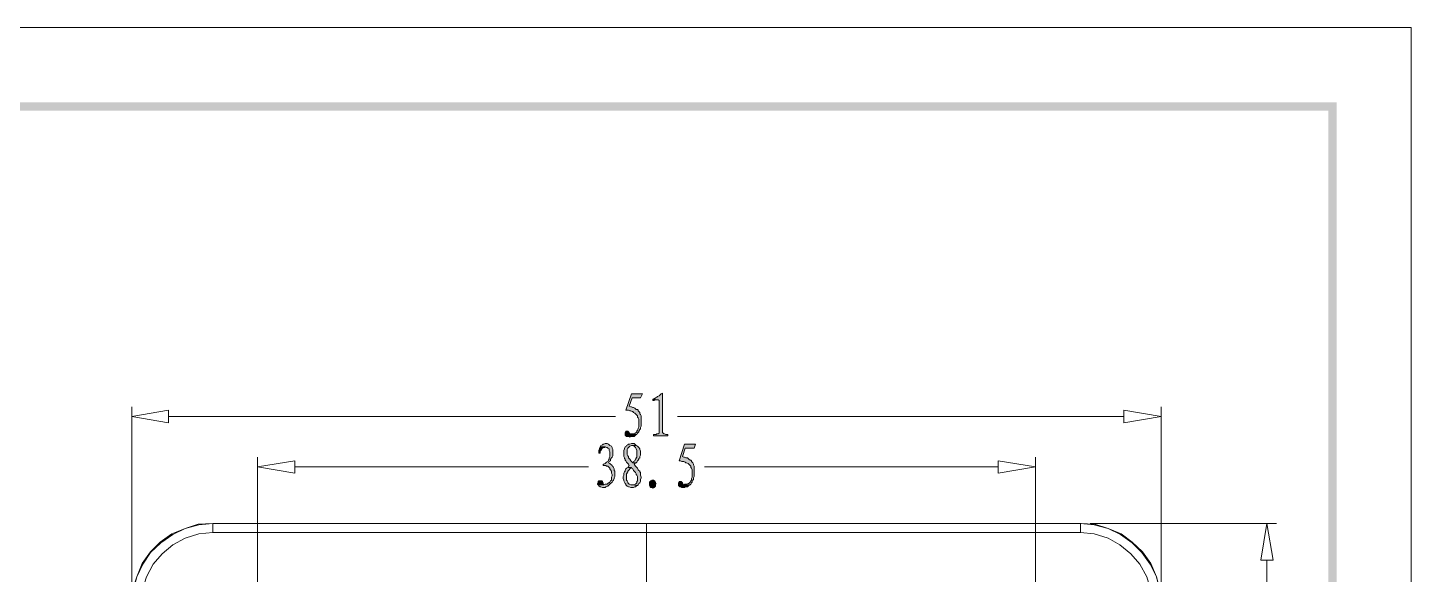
# Model space of a CAD drawing. Header units: millimetres. Extents: x 7 to 289, y 10 to 206.
# Drawn here: x 203.9 to 288.7, y 172.6 to 206.1 of the extents above; entities that cross this region are included whole.
import ezdxf

# ---------------------------------------------------------------- set-up
doc = ezdxf.new("R2010")
doc.units = ezdxf.units.MM

msp = doc.modelspace()

# ---------------------------------------------------------------- hatches: boundary and pattern name
h = msp.add_hatch(color=7)
h.dxf.hatch_style = 2
h.paths.add_polyline_path([(11.634011, 201.540886), (12.142011, 201.032886), (284.133572, 201.540886)])
h = msp.add_hatch(color=7)
h.dxf.hatch_style = 2
h.paths.add_polyline_path([(12.142011, 201.032886), (284.133572, 201.540886), (283.625572, 201.032886)])
h = msp.add_hatch(color=7)
h.dxf.hatch_style = 2
h.paths.add_polyline_path([(284.133572, 201.540886), (283.625572, 201.032886), (284.133572, 14.977992)])
h = msp.add_hatch(color=7)
h.dxf.hatch_style = 2
h.paths.add_polyline_path([(283.625572, 201.032886), (284.133572, 14.977992), (283.625572, 15.485992)])
at = {"true_color": 0xdda500}
h = msp.add_hatch(color=42, dxfattribs=at)
h.dxf.hatch_style = 2
h.paths.add_polyline_path([(241.588572, 183.676219), (240.911239, 183.676219), (240.572572, 182.660219), (240.657239, 182.660219), (240.741906, 182.660219), (240.826572, 182.617886), (240.868906, 182.617886), (240.953572, 182.575553), (240.995906, 182.575553), (241.038239, 182.533219), (241.122906, 182.490886), (241.165239, 182.448553), (241.207572, 182.406219), (241.249906, 182.363886), (241.292239, 182.321553), (241.292239, 182.236886), (241.334572, 182.194553), (241.376906, 182.109886), (241.376906, 182.025219), (241.376906, 181.940553), (241.376906, 181.855886), (241.376906, 181.813553), (241.376906, 181.728886), (241.376906, 181.644219), (241.334572, 181.559553), (241.334572, 181.517219), (241.292239, 181.432553), (241.249906, 181.390219), (241.249906, 181.347886), (241.207572, 181.305553), (241.165239, 181.263219), (241.122906, 181.263219), (241.038239, 181.220886), (240.953572, 181.220886), (240.911239, 181.220886), (240.826572, 181.220886), (241.249906, 181.178553), (241.292239, 181.263219), (241.334572, 181.305553), (241.376906, 181.347886), (241.376906, 181.390219), (241.419239, 181.474886), (241.461572, 181.517219), (241.461572, 181.601886), (241.503906, 181.686553), (241.503906, 181.728886), (241.503906, 181.813553), (241.503906, 181.898219), (241.503906, 181.982886), (241.503906, 182.067553), (241.503906, 182.152219), (241.503906, 182.236886), (241.503906, 182.321553), (241.461572, 182.406219), (241.419239, 182.448553), (241.419239, 182.533219), (241.376906, 182.575553), (241.334572, 182.617886), (241.334572, 182.660219), (241.292239, 182.702553), (241.207572, 182.702553), (241.165239, 182.744886), (241.122906, 182.787219), (241.038239, 182.829553), (240.995906, 182.829553), (240.911239, 182.871886), (240.868906, 182.871886), (240.784239, 182.914219), (240.953572, 183.422219), (241.461572, 183.422219)])
h = msp.add_hatch(color=42, dxfattribs=at)
h.dxf.hatch_style = 2
h.paths.add_polyline_path([(242.816239, 183.718553), (242.731572, 183.676219), (242.689239, 183.633886), (242.646906, 183.591553), (242.604572, 183.549219), (242.519906, 183.506886), (242.477572, 183.464553), (242.392906, 183.422219), (242.350572, 183.379886), (242.308239, 183.379886), (242.223572, 183.337553), (242.519906, 183.295219), (242.562239, 183.295219), (242.604572, 183.252886), (242.604572, 183.168219), (242.604572, 183.083553), (242.604572, 181.305553), (242.604572, 181.263219), (242.562239, 181.220886), (242.477572, 181.220886), (242.435239, 181.178553), (242.350572, 181.178553), (242.265906, 181.178553), (242.265906, 181.093886), (243.154906, 181.093886), (243.154906, 181.178553), (243.112572, 181.178553), (243.027906, 181.178553), (242.943239, 181.220886), (242.900906, 181.220886), (242.858572, 181.263219), (242.816239, 181.305553), (242.816239, 181.347886)])
h = msp.add_hatch(color=42, dxfattribs=at)
h.dxf.hatch_style = 2
h.paths.add_polyline_path([(242.223572, 183.337553), (242.223572, 183.252886), (242.308239, 183.252886), (242.392906, 183.295219), (242.435239, 183.295219), (242.519906, 183.295219)])
h = msp.add_hatch(color=42, dxfattribs=at)
h.dxf.hatch_style = 2
h.paths.add_polyline_path([(239.344906, 180.628219), (239.302572, 180.628219), (239.217906, 180.585886), (239.175572, 180.585886), (239.133239, 180.543553), (239.048572, 180.501219), (239.006239, 180.416553), (239.302572, 180.416553), (239.387239, 180.374219), (239.429572, 180.374219), (239.471906, 180.331886), (239.556572, 180.289553), (239.556572, 180.247219), (239.556572, 180.204886), (239.598906, 180.120219), (239.598906, 180.035553), (239.598906, 179.950886), (239.598906, 179.866219), (239.598906, 179.823886), (239.556572, 179.739219), (239.556572, 179.654553), (239.514239, 179.612219), (239.471906, 179.527553), (239.387239, 179.485219), (239.344906, 179.442886), (239.302572, 179.400553), (239.217906, 179.358219), (239.175572, 179.358219), (239.175572, 179.273553), (239.260239, 179.273553), (239.344906, 179.273553), (239.387239, 179.231219), (239.471906, 179.231219), (239.514239, 179.188886), (239.556572, 179.146553), (239.598906, 179.104219), (239.598906, 179.061886), (239.641239, 179.019553), (239.683572, 178.934886), (239.683572, 178.850219), (239.683572, 178.807886), (239.725906, 178.723219), (239.725906, 178.638553), (239.683572, 178.553886), (239.683572, 178.469219), (239.683572, 178.384553), (239.641239, 178.342219), (239.598906, 178.257553), (239.556572, 178.215219), (239.514239, 178.215219), (239.471906, 178.172886), (239.429572, 178.130553), (239.344906, 178.130553), (239.302572, 178.130553), (239.217906, 178.088219), (238.879239, 178.088219), (238.921572, 178.003553), (238.963906, 178.003553), (239.006239, 177.961219), (239.048572, 177.961219), (239.133239, 177.918886), (239.217906, 177.918886), (239.260239, 177.918886), (239.302572, 177.918886), (239.344906, 177.961219), (239.429572, 178.003553), (239.471906, 178.003553), (239.514239, 178.045886), (239.598906, 178.130553), (239.641239, 178.172886), (239.683572, 178.215219), (239.725906, 178.257553), (239.768239, 178.342219), (239.810572, 178.384553), (239.852906, 178.469219), (239.852906, 178.511553), (239.895239, 178.596219), (239.895239, 178.680886), (239.895239, 178.723219), (239.895239, 178.850219), (239.895239, 178.934886), (239.852906, 178.977219), (239.852906, 179.061886), (239.810572, 179.146553), (239.810572, 179.188886), (239.768239, 179.188886), (239.725906, 179.273553), (239.683572, 179.315886), (239.641239, 179.358219), (239.598906, 179.400553), (239.514239, 179.442886), (239.556572, 179.527553), (239.641239, 179.569886), (239.641239, 179.654553), (239.683572, 179.739219), (239.725906, 179.781553), (239.768239, 179.866219), (239.768239, 179.908553), (239.768239, 179.993219), (239.768239, 180.035553), (239.768239, 180.120219), (239.768239, 180.204886), (239.768239, 180.247219), (239.725906, 180.331886), (239.725906, 180.374219), (239.683572, 180.458886), (239.598906, 180.501219), (239.556572, 180.543553), (239.514239, 180.585886), (239.429572, 180.628219)])
h = msp.add_hatch(color=42, dxfattribs=at)
h.dxf.hatch_style = 2
h.paths.add_polyline_path([(240.953572, 180.628219), (240.911239, 180.628219), (240.826572, 180.585886), (240.784239, 180.585886), (240.741906, 180.585886), (240.699572, 180.543553), (240.614906, 180.501219), (240.572572, 180.416553), (240.530239, 180.416553), (240.487906, 180.331886), (240.487906, 180.289553), (240.445572, 180.204886), (240.445572, 180.120219), (240.445572, 180.035553), (240.445572, 179.993219), (240.445572, 179.908553), (240.445572, 179.823886), (240.487906, 179.739219), (240.487906, 179.696886), (240.530239, 179.654553), (240.530239, 179.612219), (240.572572, 179.569886), (240.614906, 179.485219), (240.657239, 179.442886), (240.741906, 179.358219), (240.784239, 179.273553), (240.741906, 179.231219), (240.699572, 179.146553), (240.911239, 179.146553), (240.911239, 179.104219), (240.995906, 179.061886), (241.038239, 178.977219), (241.080572, 178.934886), (241.122906, 178.892553), (241.165239, 178.850219), (241.207572, 178.765553), (241.207572, 178.723219), (241.249906, 178.680886), (241.292239, 178.596219), (241.292239, 178.511553), (241.292239, 178.426886), (241.292239, 178.342219), (241.249906, 178.299886), (241.249906, 178.215219), (241.207572, 178.172886), (241.165239, 178.130553), (241.080572, 178.088219), (241.038239, 178.088219), (240.953572, 178.088219), (241.292239, 178.045886), (241.334572, 178.088219), (241.376906, 178.172886), (241.419239, 178.215219), (241.461572, 178.299886), (241.461572, 178.342219), (241.461572, 178.426886), (241.503906, 178.511553), (241.503906, 178.553886), (241.461572, 178.680886), (241.461572, 178.723219), (241.461572, 178.807886), (241.461572, 178.850219), (241.419239, 178.892553), (241.419239, 178.934886), (241.376906, 178.977219), (241.334572, 179.019553), (241.292239, 179.104219), (241.207572, 179.188886), (241.165239, 179.231219), (241.080572, 179.358219), (241.122906, 179.400553), (241.207572, 179.442886), (240.995906, 179.442886), (240.911239, 179.527553), (240.868906, 179.569886), (240.826572, 179.654553), (240.784239, 179.696886), (240.741906, 179.739219), (240.741906, 179.781553), (240.741906, 179.823886), (240.699572, 179.866219), (240.657239, 179.950886), (240.657239, 180.035553), (240.657239, 180.120219), (240.657239, 180.204886), (240.657239, 180.247219), (240.699572, 180.331886), (240.741906, 180.374219), (240.784239, 180.416553), (240.826572, 180.458886), (240.911239, 180.501219), (240.953572, 180.501219), (241.207572, 180.501219), (241.165239, 180.543553), (241.122906, 180.585886), (241.080572, 180.628219), (241.038239, 180.628219)])
h = msp.add_hatch(color=42, dxfattribs=at)
h.dxf.hatch_style = 2
h.paths.add_polyline_path([(240.657239, 181.390219), (240.572572, 181.390219), (240.530239, 181.305553), (240.530239, 181.263219), (240.530239, 181.220886), (240.530239, 181.136219), (240.572572, 181.093886), (240.614906, 181.051553), (240.657239, 181.051553), (240.741906, 181.051553), (240.826572, 181.009219), (240.911239, 181.051553), (240.953572, 181.051553), (240.995906, 181.051553), (241.080572, 181.051553), (241.122906, 181.093886), (241.165239, 181.136219), (241.249906, 181.178553), (240.826572, 181.220886), (240.784239, 181.305553), (240.741906, 181.347886), (240.699572, 181.390219)])
h = msp.add_hatch(color=42, dxfattribs=at)
h.dxf.hatch_style = 2
h.paths.add_polyline_path([(239.006239, 180.416553), (238.963906, 180.331886), (238.963906, 180.289553), (238.921572, 180.204886), (238.921572, 180.120219), (238.921572, 180.035553), (239.006239, 180.035553), (239.006239, 180.162553), (239.048572, 180.204886), (239.090906, 180.289553), (239.090906, 180.331886), (239.133239, 180.331886), (239.175572, 180.374219), (239.260239, 180.374219), (239.302572, 180.416553)])
h = msp.add_hatch(color=42, dxfattribs=at)
h.dxf.hatch_style = 2
h.paths.add_polyline_path([(241.207572, 180.501219), (240.953572, 180.501219), (241.038239, 180.501219), (241.080572, 180.458886), (241.122906, 180.416553), (241.165239, 180.374219), (241.207572, 180.289553), (241.249906, 180.204886), (241.249906, 180.162553), (241.249906, 180.077886), (241.249906, 180.035553), (241.249906, 179.950886), (241.249906, 179.866219), (241.249906, 179.781553), (241.207572, 179.739219), (241.207572, 179.696886), (241.165239, 179.654553), (241.122906, 179.569886), (241.038239, 179.527553), (240.995906, 179.442886), (241.207572, 179.442886), (241.249906, 179.485219), (241.292239, 179.569886), (241.334572, 179.612219), (241.376906, 179.654553), (241.376906, 179.696886), (241.419239, 179.739219), (241.419239, 179.823886), (241.461572, 179.908553), (241.461572, 179.950886), (241.461572, 180.077886), (241.461572, 180.162553), (241.419239, 180.247219), (241.419239, 180.289553), (241.376906, 180.374219), (241.334572, 180.416553), (241.292239, 180.458886)])
h = msp.add_hatch(color=42, dxfattribs=at)
h.dxf.hatch_style = 2
h.paths.add_polyline_path([(244.848239, 180.585886), (244.170906, 180.585886), (243.832239, 179.569886), (243.916906, 179.569886), (244.001572, 179.527553), (244.086239, 179.527553), (244.128572, 179.527553), (244.213239, 179.485219), (244.255572, 179.442886), (244.297906, 179.442886), (244.382572, 179.400553), (244.424906, 179.358219), (244.467239, 179.315886), (244.509572, 179.273553), (244.551906, 179.231219), (244.551906, 179.146553), (244.594239, 179.104219), (244.636572, 179.019553), (244.636572, 178.934886), (244.636572, 178.850219), (244.636572, 178.765553), (244.636572, 178.723219), (244.636572, 178.638553), (244.636572, 178.553886), (244.594239, 178.469219), (244.594239, 178.384553), (244.551906, 178.342219), (244.551906, 178.299886), (244.509572, 178.257553), (244.467239, 178.215219), (244.424906, 178.172886), (244.382572, 178.172886), (244.297906, 178.130553), (244.255572, 178.130553), (244.170906, 178.130553), (244.086239, 178.088219), (244.509572, 178.088219), (244.551906, 178.130553), (244.594239, 178.215219), (244.636572, 178.257553), (244.636572, 178.299886), (244.678906, 178.384553), (244.721239, 178.426886), (244.721239, 178.511553), (244.763572, 178.596219), (244.763572, 178.638553), (244.763572, 178.723219), (244.763572, 178.807886), (244.763572, 178.892553), (244.763572, 178.977219), (244.763572, 179.061886), (244.763572, 179.146553), (244.763572, 179.231219), (244.721239, 179.315886), (244.721239, 179.358219), (244.678906, 179.442886), (244.636572, 179.485219), (244.594239, 179.527553), (244.594239, 179.569886), (244.551906, 179.612219), (244.509572, 179.612219), (244.424906, 179.654553), (244.382572, 179.696886), (244.340239, 179.739219), (244.255572, 179.739219), (244.170906, 179.781553), (244.128572, 179.781553), (244.043906, 179.823886), (244.213239, 180.331886), (244.763572, 180.331886)])
h = msp.add_hatch(color=42, dxfattribs=at)
h.dxf.hatch_style = 2
h.paths.add_polyline_path([(240.699572, 179.146553), (240.614906, 179.104219), (240.572572, 179.061886), (240.530239, 178.977219), (240.530239, 178.934886), (240.487906, 178.892553), (240.445572, 178.807886), (240.445572, 178.723219), (240.445572, 178.680886), (240.403239, 178.596219), (240.403239, 178.511553), (240.403239, 178.469219), (240.445572, 178.384553), (240.445572, 178.342219), (240.487906, 178.257553), (240.530239, 178.172886), (240.572572, 178.130553), (240.572572, 178.088219), (240.614906, 178.045886), (240.657239, 178.003553), (240.741906, 177.961219), (240.784239, 177.961219), (240.868906, 177.918886), (240.911239, 177.918886), (240.953572, 177.918886), (241.038239, 177.918886), (241.122906, 177.961219), (241.165239, 177.961219), (241.207572, 178.003553), (241.292239, 178.045886), (240.953572, 178.088219), (240.911239, 178.088219), (240.868906, 178.088219), (240.784239, 178.130553), (240.741906, 178.172886), (240.699572, 178.215219), (240.699572, 178.257553), (240.657239, 178.342219), (240.614906, 178.384553), (240.614906, 178.469219), (240.614906, 178.553886), (240.614906, 178.596219), (240.614906, 178.680886), (240.614906, 178.765553), (240.657239, 178.807886), (240.657239, 178.850219), (240.699572, 178.892553), (240.699572, 178.934886), (240.784239, 179.019553), (240.826572, 179.061886), (240.911239, 179.146553)])
h = msp.add_hatch(color=42, dxfattribs=at)
h.dxf.hatch_style = 2
h.paths.add_polyline_path([(239.006239, 178.342219), (238.921572, 178.342219), (238.879239, 178.299886), (238.879239, 178.257553), (238.836906, 178.172886), (238.836906, 178.130553), (238.879239, 178.088219), (239.217906, 178.088219), (239.175572, 178.130553), (239.175572, 178.215219), (239.133239, 178.299886), (239.090906, 178.342219), (239.048572, 178.342219)])
h = msp.add_hatch(color=42, dxfattribs=at)
h.dxf.hatch_style = 2
h.paths.add_polyline_path([(242.308239, 177.918886), (242.265906, 177.918886), (242.223572, 177.876553), (242.138906, 177.918886), (242.096572, 177.918886), (242.054239, 177.961219), (242.011906, 178.045886), (242.011906, 178.088219), (242.011906, 178.172886), (242.011906, 178.257553), (242.054239, 178.299886), (242.096572, 178.342219), (242.138906, 178.342219), (242.181239, 178.384553), (242.265906, 178.384553), (242.308239, 178.342219), (242.350572, 178.342219), (242.392906, 178.257553), (242.392906, 178.172886), (242.435239, 178.172886), (242.392906, 178.088219), (242.392906, 178.003553), (242.350572, 177.961219)])
h = msp.add_hatch(color=42, dxfattribs=at)
h.dxf.hatch_style = 2
h.paths.add_polyline_path([(243.916906, 178.299886), (243.832239, 178.299886), (243.789906, 178.215219), (243.789906, 178.172886), (243.789906, 178.130553), (243.789906, 178.045886), (243.832239, 178.003553), (243.874572, 177.961219), (243.959239, 177.961219), (244.001572, 177.918886), (244.086239, 177.918886), (244.170906, 177.918886), (244.213239, 177.961219), (244.255572, 177.961219), (244.340239, 177.961219), (244.382572, 178.003553), (244.424906, 178.045886), (244.509572, 178.088219), (244.086239, 178.088219), (244.043906, 178.215219), (244.001572, 178.257553), (243.959239, 178.299886)])

# ---------------------------------------------------------------- linework, layer by layer
at = {"color": 7, "lineweight": 0}
for points in [[(7.062011, 10.405992), (288.705678, 10.405992), (288.705678, 206.112992), (7.062011, 206.112992)], [(215.257239, 175.717553), (268.427906, 175.717553)]]:
    msp.add_lwpolyline(points, close=True, dxfattribs=at)
at = {"color": 42, "lineweight": 0, "true_color": 0xdda500}
for points in [[(241.588572, 183.676219), (240.911239, 183.676219), (240.572572, 182.660219), (240.657239, 182.660219), (240.741906, 182.660219), (240.826572, 182.617886), (240.868906, 182.617886), (240.953572, 182.575553), (240.995906, 182.575553), (241.038239, 182.533219), (241.122906, 182.490886), (241.165239, 182.448553), (241.207572, 182.406219), (241.249906, 182.363886), (241.292239, 182.321553), (241.292239, 182.236886), (241.334572, 182.194553), (241.376906, 182.109886), (241.376906, 182.025219), (241.376906, 181.940553), (241.376906, 181.855886), (241.376906, 181.813553), (241.376906, 181.728886), (241.376906, 181.644219), (241.334572, 181.559553), (241.334572, 181.517219), (241.292239, 181.432553), (241.249906, 181.390219), (241.249906, 181.347886), (241.207572, 181.305553), (241.165239, 181.263219), (241.122906, 181.263219), (241.038239, 181.220886), (240.953572, 181.220886), (240.911239, 181.220886), (240.826572, 181.220886), (241.249906, 181.178553), (241.292239, 181.263219), (241.334572, 181.305553), (241.376906, 181.347886), (241.376906, 181.390219), (241.419239, 181.474886), (241.461572, 181.517219), (241.461572, 181.601886), (241.503906, 181.686553), (241.503906, 181.728886), (241.503906, 181.813553), (241.503906, 181.898219), (241.503906, 181.982886), (241.503906, 182.067553), (241.503906, 182.152219), (241.503906, 182.236886), (241.503906, 182.321553), (241.461572, 182.406219), (241.419239, 182.448553), (241.419239, 182.533219), (241.376906, 182.575553), (241.334572, 182.617886), (241.334572, 182.660219), (241.292239, 182.702553), (241.207572, 182.702553), (241.165239, 182.744886), (241.122906, 182.787219), (241.038239, 182.829553), (240.995906, 182.829553), (240.911239, 182.871886), (240.868906, 182.871886), (240.784239, 182.914219), (240.953572, 183.422219), (241.461572, 183.422219)], [(242.816239, 183.718553), (242.731572, 183.676219), (242.689239, 183.633886), (242.646906, 183.591553), (242.604572, 183.549219), (242.519906, 183.506886), (242.477572, 183.464553), (242.392906, 183.422219), (242.350572, 183.379886), (242.308239, 183.379886), (242.223572, 183.337553), (242.519906, 183.295219), (242.562239, 183.295219), (242.604572, 183.252886), (242.604572, 183.168219), (242.604572, 183.083553), (242.604572, 181.305553), (242.604572, 181.263219), (242.562239, 181.220886), (242.477572, 181.220886), (242.435239, 181.178553), (242.350572, 181.178553), (242.265906, 181.178553), (242.265906, 181.093886), (243.154906, 181.093886), (243.154906, 181.178553), (243.112572, 181.178553), (243.027906, 181.178553), (242.943239, 181.220886), (242.900906, 181.220886), (242.858572, 181.263219), (242.816239, 181.305553), (242.816239, 181.347886)], [(242.223572, 183.337553), (242.223572, 183.252886), (242.308239, 183.252886), (242.392906, 183.295219), (242.435239, 183.295219), (242.519906, 183.295219)], [(239.344906, 180.628219), (239.302572, 180.628219), (239.217906, 180.585886), (239.175572, 180.585886), (239.133239, 180.543553), (239.048572, 180.501219), (239.006239, 180.416553), (239.302572, 180.416553), (239.387239, 180.374219), (239.429572, 180.374219), (239.471906, 180.331886), (239.556572, 180.289553), (239.556572, 180.247219), (239.556572, 180.204886), (239.598906, 180.120219), (239.598906, 180.035553), (239.598906, 179.950886), (239.598906, 179.866219), (239.598906, 179.823886), (239.556572, 179.739219), (239.556572, 179.654553), (239.514239, 179.612219), (239.471906, 179.527553), (239.387239, 179.485219), (239.344906, 179.442886), (239.302572, 179.400553), (239.217906, 179.358219), (239.175572, 179.358219), (239.175572, 179.273553), (239.260239, 179.273553), (239.344906, 179.273553), (239.387239, 179.231219), (239.471906, 179.231219), (239.514239, 179.188886), (239.556572, 179.146553), (239.598906, 179.104219), (239.598906, 179.061886), (239.641239, 179.019553), (239.683572, 178.934886), (239.683572, 178.850219), (239.683572, 178.807886), (239.725906, 178.723219), (239.725906, 178.638553), (239.683572, 178.553886), (239.683572, 178.469219), (239.683572, 178.384553), (239.641239, 178.342219), (239.598906, 178.257553), (239.556572, 178.215219), (239.514239, 178.215219), (239.471906, 178.172886), (239.429572, 178.130553), (239.344906, 178.130553), (239.302572, 178.130553), (239.217906, 178.088219), (238.879239, 178.088219), (238.921572, 178.003553), (238.963906, 178.003553), (239.006239, 177.961219), (239.048572, 177.961219), (239.133239, 177.918886), (239.217906, 177.918886), (239.260239, 177.918886), (239.302572, 177.918886), (239.344906, 177.961219), (239.429572, 178.003553), (239.471906, 178.003553), (239.514239, 178.045886), (239.598906, 178.130553), (239.641239, 178.172886), (239.683572, 178.215219), (239.725906, 178.257553), (239.768239, 178.342219), (239.810572, 178.384553), (239.852906, 178.469219), (239.852906, 178.511553), (239.895239, 178.596219), (239.895239, 178.680886), (239.895239, 178.723219), (239.895239, 178.850219), (239.895239, 178.934886), (239.852906, 178.977219), (239.852906, 179.061886), (239.810572, 179.146553), (239.810572, 179.188886), (239.768239, 179.188886), (239.725906, 179.273553), (239.683572, 179.315886), (239.641239, 179.358219), (239.598906, 179.400553), (239.514239, 179.442886), (239.556572, 179.527553), (239.641239, 179.569886), (239.641239, 179.654553), (239.683572, 179.739219), (239.725906, 179.781553), (239.768239, 179.866219), (239.768239, 179.908553), (239.768239, 179.993219), (239.768239, 180.035553), (239.768239, 180.120219), (239.768239, 180.204886), (239.768239, 180.247219), (239.725906, 180.331886), (239.725906, 180.374219), (239.683572, 180.458886), (239.598906, 180.501219), (239.556572, 180.543553), (239.514239, 180.585886), (239.429572, 180.628219)], [(240.953572, 180.628219), (240.911239, 180.628219), (240.826572, 180.585886), (240.784239, 180.585886), (240.741906, 180.585886), (240.699572, 180.543553), (240.614906, 180.501219), (240.572572, 180.416553), (240.530239, 180.416553), (240.487906, 180.331886), (240.487906, 180.289553), (240.445572, 180.204886), (240.445572, 180.120219), (240.445572, 180.035553), (240.445572, 179.993219), (240.445572, 179.908553), (240.445572, 179.823886), (240.487906, 179.739219), (240.487906, 179.696886), (240.530239, 179.654553), (240.530239, 179.612219), (240.572572, 179.569886), (240.614906, 179.485219), (240.657239, 179.442886), (240.741906, 179.358219), (240.784239, 179.273553), (240.741906, 179.231219), (240.699572, 179.146553), (240.911239, 179.146553), (240.911239, 179.104219), (240.995906, 179.061886), (241.038239, 178.977219), (241.080572, 178.934886), (241.122906, 178.892553), (241.165239, 178.850219), (241.207572, 178.765553), (241.207572, 178.723219), (241.249906, 178.680886), (241.292239, 178.596219), (241.292239, 178.511553), (241.292239, 178.426886), (241.292239, 178.342219), (241.249906, 178.299886), (241.249906, 178.215219), (241.207572, 178.172886), (241.165239, 178.130553), (241.080572, 178.088219), (241.038239, 178.088219), (240.953572, 178.088219), (241.292239, 178.045886), (241.334572, 178.088219), (241.376906, 178.172886), (241.419239, 178.215219), (241.461572, 178.299886), (241.461572, 178.342219), (241.461572, 178.426886), (241.503906, 178.511553), (241.503906, 178.553886), (241.461572, 178.680886), (241.461572, 178.723219), (241.461572, 178.807886), (241.461572, 178.850219), (241.419239, 178.892553), (241.419239, 178.934886), (241.376906, 178.977219), (241.334572, 179.019553), (241.292239, 179.104219), (241.207572, 179.188886), (241.165239, 179.231219), (241.080572, 179.358219), (241.122906, 179.400553), (241.207572, 179.442886), (240.995906, 179.442886), (240.911239, 179.527553), (240.868906, 179.569886), (240.826572, 179.654553), (240.784239, 179.696886), (240.741906, 179.739219), (240.741906, 179.781553), (240.741906, 179.823886), (240.699572, 179.866219), (240.657239, 179.950886), (240.657239, 180.035553), (240.657239, 180.120219), (240.657239, 180.204886), (240.657239, 180.247219), (240.699572, 180.331886), (240.741906, 180.374219), (240.784239, 180.416553), (240.826572, 180.458886), (240.911239, 180.501219), (240.953572, 180.501219), (241.207572, 180.501219), (241.165239, 180.543553), (241.122906, 180.585886), (241.080572, 180.628219), (241.038239, 180.628219)], [(240.657239, 181.390219), (240.572572, 181.390219), (240.530239, 181.305553), (240.530239, 181.263219), (240.530239, 181.220886), (240.530239, 181.136219), (240.572572, 181.093886), (240.614906, 181.051553), (240.657239, 181.051553), (240.741906, 181.051553), (240.826572, 181.009219), (240.911239, 181.051553), (240.953572, 181.051553), (240.995906, 181.051553), (241.080572, 181.051553), (241.122906, 181.093886), (241.165239, 181.136219), (241.249906, 181.178553), (240.826572, 181.220886), (240.784239, 181.305553), (240.741906, 181.347886), (240.699572, 181.390219)], [(239.006239, 180.416553), (238.963906, 180.331886), (238.963906, 180.289553), (238.921572, 180.204886), (238.921572, 180.120219), (238.921572, 180.035553), (239.006239, 180.035553), (239.006239, 180.162553), (239.048572, 180.204886), (239.090906, 180.289553), (239.090906, 180.331886), (239.133239, 180.331886), (239.175572, 180.374219), (239.260239, 180.374219), (239.302572, 180.416553)], [(241.207572, 180.501219), (240.953572, 180.501219), (241.038239, 180.501219), (241.080572, 180.458886), (241.122906, 180.416553), (241.165239, 180.374219), (241.207572, 180.289553), (241.249906, 180.204886), (241.249906, 180.162553), (241.249906, 180.077886), (241.249906, 180.035553), (241.249906, 179.950886), (241.249906, 179.866219), (241.249906, 179.781553), (241.207572, 179.739219), (241.207572, 179.696886), (241.165239, 179.654553), (241.122906, 179.569886), (241.038239, 179.527553), (240.995906, 179.442886), (241.207572, 179.442886), (241.249906, 179.485219), (241.292239, 179.569886), (241.334572, 179.612219), (241.376906, 179.654553), (241.376906, 179.696886), (241.419239, 179.739219), (241.419239, 179.823886), (241.461572, 179.908553), (241.461572, 179.950886), (241.461572, 180.077886), (241.461572, 180.162553), (241.419239, 180.247219), (241.419239, 180.289553), (241.376906, 180.374219), (241.334572, 180.416553), (241.292239, 180.458886)], [(244.848239, 180.585886), (244.170906, 180.585886), (243.832239, 179.569886), (243.916906, 179.569886), (244.001572, 179.527553), (244.086239, 179.527553), (244.128572, 179.527553), (244.213239, 179.485219), (244.255572, 179.442886), (244.297906, 179.442886), (244.382572, 179.400553), (244.424906, 179.358219), (244.467239, 179.315886), (244.509572, 179.273553), (244.551906, 179.231219), (244.551906, 179.146553), (244.594239, 179.104219), (244.636572, 179.019553), (244.636572, 178.934886), (244.636572, 178.850219), (244.636572, 178.765553), (244.636572, 178.723219), (244.636572, 178.638553), (244.636572, 178.553886), (244.594239, 178.469219), (244.594239, 178.384553), (244.551906, 178.342219), (244.551906, 178.299886), (244.509572, 178.257553), (244.467239, 178.215219), (244.424906, 178.172886), (244.382572, 178.172886), (244.297906, 178.130553), (244.255572, 178.130553), (244.170906, 178.130553), (244.086239, 178.088219), (244.509572, 178.088219), (244.551906, 178.130553), (244.594239, 178.215219), (244.636572, 178.257553), (244.636572, 178.299886), (244.678906, 178.384553), (244.721239, 178.426886), (244.721239, 178.511553), (244.763572, 178.596219), (244.763572, 178.638553), (244.763572, 178.723219), (244.763572, 178.807886), (244.763572, 178.892553), (244.763572, 178.977219), (244.763572, 179.061886), (244.763572, 179.146553), (244.763572, 179.231219), (244.721239, 179.315886), (244.721239, 179.358219), (244.678906, 179.442886), (244.636572, 179.485219), (244.594239, 179.527553), (244.594239, 179.569886), (244.551906, 179.612219), (244.509572, 179.612219), (244.424906, 179.654553), (244.382572, 179.696886), (244.340239, 179.739219), (244.255572, 179.739219), (244.170906, 179.781553), (244.128572, 179.781553), (244.043906, 179.823886), (244.213239, 180.331886), (244.763572, 180.331886)], [(240.699572, 179.146553), (240.614906, 179.104219), (240.572572, 179.061886), (240.530239, 178.977219), (240.530239, 178.934886), (240.487906, 178.892553), (240.445572, 178.807886), (240.445572, 178.723219), (240.445572, 178.680886), (240.403239, 178.596219), (240.403239, 178.511553), (240.403239, 178.469219), (240.445572, 178.384553), (240.445572, 178.342219), (240.487906, 178.257553), (240.530239, 178.172886), (240.572572, 178.130553), (240.572572, 178.088219), (240.614906, 178.045886), (240.657239, 178.003553), (240.741906, 177.961219), (240.784239, 177.961219), (240.868906, 177.918886), (240.911239, 177.918886), (240.953572, 177.918886), (241.038239, 177.918886), (241.122906, 177.961219), (241.165239, 177.961219), (241.207572, 178.003553), (241.292239, 178.045886), (240.953572, 178.088219), (240.911239, 178.088219), (240.868906, 178.088219), (240.784239, 178.130553), (240.741906, 178.172886), (240.699572, 178.215219), (240.699572, 178.257553), (240.657239, 178.342219), (240.614906, 178.384553), (240.614906, 178.469219), (240.614906, 178.553886), (240.614906, 178.596219), (240.614906, 178.680886), (240.614906, 178.765553), (240.657239, 178.807886), (240.657239, 178.850219), (240.699572, 178.892553), (240.699572, 178.934886), (240.784239, 179.019553), (240.826572, 179.061886), (240.911239, 179.146553)], [(239.006239, 178.342219), (238.921572, 178.342219), (238.879239, 178.299886), (238.879239, 178.257553), (238.836906, 178.172886), (238.836906, 178.130553), (238.879239, 178.088219), (239.217906, 178.088219), (239.175572, 178.130553), (239.175572, 178.215219), (239.133239, 178.299886), (239.090906, 178.342219), (239.048572, 178.342219)], [(242.308239, 177.918886), (242.265906, 177.918886), (242.223572, 177.876553), (242.138906, 177.918886), (242.096572, 177.918886), (242.054239, 177.961219), (242.011906, 178.045886), (242.011906, 178.088219), (242.011906, 178.172886), (242.011906, 178.257553), (242.054239, 178.299886), (242.096572, 178.342219), (242.138906, 178.342219), (242.181239, 178.384553), (242.265906, 178.384553), (242.308239, 178.342219), (242.350572, 178.342219), (242.392906, 178.257553), (242.392906, 178.172886), (242.435239, 178.172886), (242.392906, 178.088219), (242.392906, 178.003553), (242.350572, 177.961219)], [(243.916906, 178.299886), (243.832239, 178.299886), (243.789906, 178.215219), (243.789906, 178.172886), (243.789906, 178.130553), (243.789906, 178.045886), (243.832239, 178.003553), (243.874572, 177.961219), (243.959239, 177.961219), (244.001572, 177.918886), (244.086239, 177.918886), (244.170906, 177.918886), (244.213239, 177.961219), (244.255572, 177.961219), (244.340239, 177.961219), (244.382572, 178.003553), (244.424906, 178.045886), (244.509572, 178.088219), (244.086239, 178.088219), (244.043906, 178.215219), (244.001572, 178.257553), (243.959239, 178.299886)]]:
    msp.add_lwpolyline(points, close=True, dxfattribs=at)
at = {"color": 131, "lineweight": 0, "true_color": 0x7fffff}
for points in [[(210.304239, 171.357219), (210.304239, 182.871886)], [(273.380906, 171.357219), (273.380906, 182.871886)], [(218.008906, 124.409553), (218.008906, 179.781553)], [(265.676239, 172.034553), (265.676239, 179.781553)], [(269.020572, 175.717553), (280.450572, 175.717553)]]:
    msp.add_lwpolyline(points, dxfattribs=at)
at = {"color": 3, "lineweight": 0, "true_color": 0x00ff00}
for points in [[(212.547906, 181.898219), (210.304239, 182.279219), (212.547906, 182.660219)], [(271.094906, 182.660219), (273.380906, 182.279219), (271.094906, 181.898219)], [(220.294906, 178.807886), (218.008906, 179.188886), (220.294906, 179.569886)], [(263.390239, 179.569886), (265.676239, 179.188886), (263.390239, 178.807886)], [(279.476906, 173.473886), (279.857906, 175.717553), (280.238906, 173.473886)]]:
    msp.add_lwpolyline(points, close=True, dxfattribs=at)
for points in [[(212.547906, 182.279219), (239.937572, 182.279219)], [(271.094906, 182.279219), (243.747572, 182.279219)], [(220.294906, 179.188886), (238.286572, 179.188886)], [(263.390239, 179.188886), (245.398572, 179.188886)], [(279.857906, 173.473886), (279.857906, 146.084219)]]:
    msp.add_lwpolyline(points, dxfattribs=at)
at = {"color": 7, "lineweight": 0}
for points in [[(215.257239, 175.717553), (214.410572, 175.632886), (213.563906, 175.421219), (212.801906, 175.040219), (212.082239, 174.532219), (211.447239, 173.939553), (210.981572, 173.219886), (210.600572, 172.457886), (210.388906, 171.611219), (210.304239, 170.764553)], [(215.257239, 175.717553), (214.368239, 175.675219), (213.563906, 175.421219), (212.759572, 175.082553), (212.039906, 174.574553), (211.447239, 173.981886), (210.939239, 173.262219), (210.600572, 172.457886), (210.346572, 171.653553), (210.304239, 170.764553)], [(215.257239, 175.167219), (215.257239, 175.717553)], [(215.257239, 175.717553), (215.299572, 175.717553)], [(273.380906, 170.764553), (273.296239, 171.611219), (273.084572, 172.457886), (272.703572, 173.219886), (272.195572, 173.939553), (271.602906, 174.532219), (270.883239, 175.040219), (270.121239, 175.421219), (269.274572, 175.632886), (268.427906, 175.717553)], [(273.380906, 170.764553), (273.296239, 171.653553), (273.084572, 172.457886), (272.745906, 173.262219), (272.237906, 173.981886), (271.602906, 174.574553), (270.925572, 175.082553), (270.121239, 175.421219), (269.316906, 175.675219), (268.427906, 175.717553)], [(268.427906, 175.717553), (268.470239, 175.717553)], [(268.427906, 175.167219), (268.427906, 175.717553)], [(215.257239, 175.167219), (214.410572, 175.082553), (213.563906, 174.828553), (212.801906, 174.405219), (212.166906, 173.854886), (211.616572, 173.219886), (211.193239, 172.457886), (210.939239, 171.611219), (210.854572, 170.764553)], [(268.427906, 175.167219), (215.257239, 175.167219)], [(272.830572, 170.764553), (272.745906, 171.611219), (272.491906, 172.457886), (272.068572, 173.219886), (271.518239, 173.854886), (270.840906, 174.405219), (270.121239, 174.828553), (269.274572, 175.082553), (268.427906, 175.167219)]]:
    msp.add_lwpolyline(points, dxfattribs=at)
at = {"color": 1, "lineweight": 0, "true_color": 0xff0000}
msp.add_lwpolyline([(241.842572, 165.811553), (241.842572, 175.717553)], dxfattribs=at)

doc.saveas('drawing.dxf')
